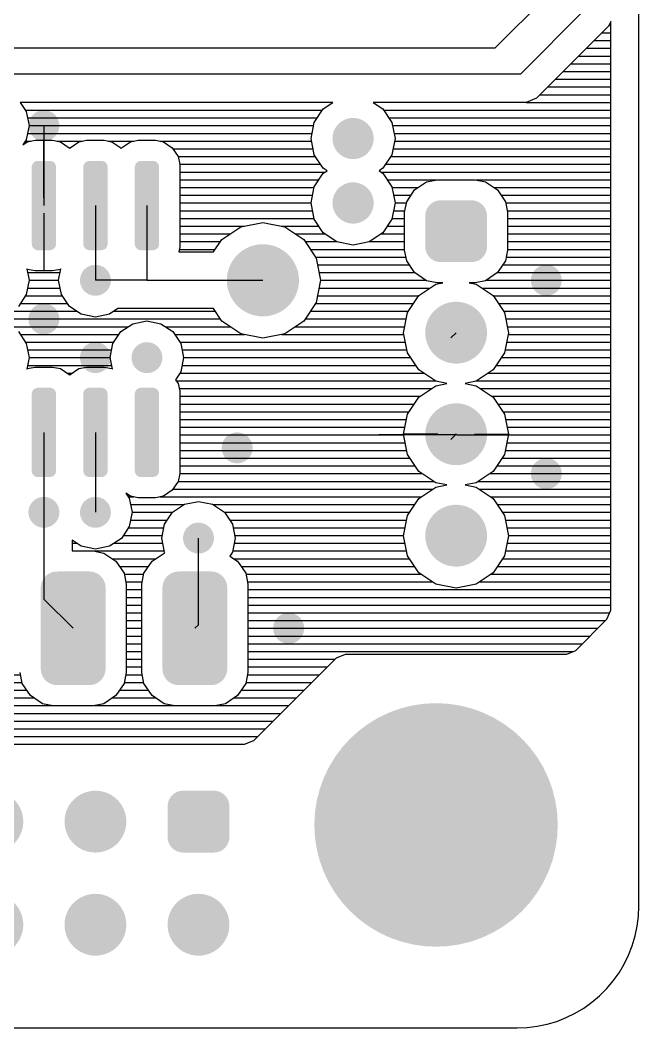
# Model space of a CAD drawing. Extents: x 295 to 953, y 10 to 290.
# Drawn here: x 829.9 to 865, y 78 to 135.1 of the extents above; entities that cross this region are included whole.
import ezdxf

# ---------------------------------------------------------------- set-up
doc = ezdxf.new("R2010")
doc.units = 0
doc.header["$LTSCALE"] = 5
doc.header["$MEASUREMENT"] = 0
doc.layers.get('0').update_dxf_attribs({"linetype": 'CONTINUOUS', "lineweight": 25})
doc.layers.add('DV-PEI-A6_TOP', color=5, linetype='CONTINUOUS')

msp = doc.modelspace()

# ---------------------------------------------------------------- linework, layer by layer
for points, const_width in [([(830.81, 129.117, 1), (831.686, 129.117, 1)], 0.876), ([(848.19, 128.387, 1), (849.358, 128.387, 1)], 1.168), ([(848.19, 124.736, 1), (849.358, 124.736, 1)], 1.168), ([(842.64, 120.354, 1), (844.685, 120.354, 1)], 2.045), ([(833.731, 120.354, 1), (834.607, 120.354, 1)], 0.876), ([(859.29, 120.354, 1), (860.166, 120.354, 1)], 0.876), ([(830.81, 118.164, 1), (831.686, 118.164, 1)], 0.876), ([(853.74, 117.387, 1), (855.492, 117.387, 1)], 1.753), ([(854.324, 117.387, 1), (854.908, 117.387, 1)], 0.584), ([(833.731, 115.973, 1), (834.607, 115.973, 1)], 0.876), ([(836.652, 115.973, 1), (837.528, 115.973, 1)], 0.876), ([(853.74, 111.632, 1), (855.492, 111.632, 1)], 1.753), ([(841.764, 110.861, 1), (842.64, 110.861, 1)], 0.876), ([(859.29, 109.401, 1), (860.166, 109.401, 1)], 0.876), ([(830.81, 107.21, 1), (831.686, 107.21, 1)], 0.876), ([(833.731, 107.21, 1), (834.607, 107.21, 1)], 0.876), ([(853.74, 105.884, 1), (855.492, 105.884, 1)], 1.753), ([(839.573, 105.749, 1), (840.449, 105.749, 1)], 0.876), ([(844.685, 100.638, 1), (845.561, 100.638, 1)], 0.876), ([(850.027, 89.497, 1), (856.927, 89.497, 1)], 6.899), ([(827.451, 89.684, 1), (829.203, 89.684, 1)], 1.753), ([(833.293, 89.684, 1), (835.045, 89.684, 1)], 1.753), ([(827.451, 83.842, 1), (829.203, 83.842, 1)], 1.753), ([(833.293, 83.842, 1), (835.045, 83.842, 1)], 1.753), ([(839.135, 83.842, 1), (840.887, 83.842, 1)], 1.753)]:
    msp.add_lwpolyline(points, format="xyb", close=True, dxfattribs=dict(const_width=const_width))
for points in [[(830.559, 126.775), (830.56, 126.808), (831.937, 126.775), (831.931, 126.808)], [(830.559, 122.405), (830.559, 126.775), (831.937, 122.405), (831.937, 126.775)], [(830.56, 126.808), (830.587, 126.899), (831.931, 126.808), (831.914, 126.899)], [(830.587, 126.899), (830.595, 126.929), (831.914, 126.899), (831.896, 126.929)], [(830.595, 126.929), (830.654, 127.007), (831.896, 126.929), (831.848, 127.007)], [(830.654, 127.007), (830.672, 127.03), (831.848, 127.007), (831.817, 127.03)], [(830.672, 127.03), (830.758, 127.083), (831.817, 127.03), (831.747, 127.083)], [(830.758, 127.083), (830.779, 127.096), (831.747, 127.083), (831.701, 127.096)], [(830.779, 127.096), (830.895, 127.118), (831.701, 127.096), (831.626, 127.118)], [(830.895, 127.118), (830.903, 127.12), (831.626, 127.118), (831.593, 127.12)], [(833.48, 126.775), (833.481, 126.808), (834.858, 126.775), (834.852, 126.808)], [(833.48, 122.405), (833.48, 126.775), (834.858, 122.405), (834.858, 126.775)], [(833.481, 126.808), (833.508, 126.899), (834.852, 126.808), (834.835, 126.899)], [(833.508, 126.899), (833.516, 126.929), (834.835, 126.899), (834.817, 126.929)], [(833.516, 126.929), (833.575, 127.007), (834.817, 126.929), (834.769, 127.007)], [(833.575, 127.007), (833.593, 127.03), (834.769, 127.007), (834.738, 127.03)], [(833.593, 127.03), (833.679, 127.083), (834.738, 127.03), (834.668, 127.083)], [(833.679, 127.083), (833.7, 127.096), (834.668, 127.083), (834.622, 127.096)], [(833.7, 127.096), (833.816, 127.118), (834.622, 127.096), (834.547, 127.118)], [(833.816, 127.118), (833.824, 127.12), (834.547, 127.118), (834.514, 127.12)], [(836.401, 126.775), (836.402, 126.808), (837.779, 126.775), (837.773, 126.808)], [(836.401, 122.405), (836.401, 126.775), (837.779, 122.405), (837.779, 126.775)], [(836.402, 126.808), (836.429, 126.899), (837.773, 126.808), (837.756, 126.899)], [(836.429, 126.899), (836.437, 126.929), (837.756, 126.899), (837.738, 126.929)], [(836.437, 126.929), (836.496, 127.007), (837.738, 126.929), (837.69, 127.007)], [(836.496, 127.007), (836.514, 127.03), (837.69, 127.007), (837.659, 127.03)], [(836.514, 127.03), (836.6, 127.083), (837.659, 127.03), (837.589, 127.083)], [(836.6, 127.083), (836.621, 127.096), (837.589, 127.083), (837.543, 127.096)], [(836.621, 127.096), (836.737, 127.118), (837.543, 127.096), (837.468, 127.118)], [(836.737, 127.118), (836.745, 127.12), (837.468, 127.118), (837.435, 127.12)], [(852.96, 124.402), (853.04, 124.539), (856.277, 124.402), (856.187, 124.539)], [(853.04, 124.539), (853.071, 124.572), (856.187, 124.539), (856.166, 124.572)], [(853.071, 124.572), (853.18, 124.686), (856.166, 124.572), (856.047, 124.686)], [(853.18, 124.686), (853.219, 124.711), (856.047, 124.686), (856.02, 124.711)], [(853.219, 124.711), (853.349, 124.796), (856.02, 124.711), (855.876, 124.796)], [(853.349, 124.796), (853.397, 124.813), (855.876, 124.796), (855.846, 124.813)], [(853.397, 124.813), (853.539, 124.865), (855.846, 124.813), (855.68, 124.865)], [(853.539, 124.865), (853.612, 124.873), (855.68, 124.865), (855.653, 124.873)], [(853.612, 124.873), (853.74, 124.888), (855.653, 124.873), (855.492, 124.888)], [(852.863, 124.012), (852.878, 124.172), (856.369, 124.012), (856.35, 124.172)], [(852.863, 122.259), (852.863, 124.012), (856.369, 122.259), (856.369, 124.012)], [(852.878, 124.172), (852.891, 124.212), (856.35, 124.172), (856.345, 124.212)], [(852.891, 124.212), (852.938, 124.365), (856.345, 124.212), (856.29, 124.365)], [(852.938, 124.365), (852.96, 124.402), (856.29, 124.365), (856.277, 124.402)], [(830.565, 122.372), (830.559, 122.405), (831.936, 122.372), (831.937, 122.405)], [(830.582, 122.281), (830.565, 122.372), (831.91, 122.281), (831.936, 122.372)], [(830.601, 122.251), (830.582, 122.281), (831.901, 122.251), (831.91, 122.281)], [(830.648, 122.173), (830.601, 122.251), (831.842, 122.173), (831.901, 122.251)], [(833.486, 122.372), (833.48, 122.405), (834.857, 122.372), (834.858, 122.405)], [(833.503, 122.281), (833.486, 122.372), (834.831, 122.281), (834.857, 122.372)], [(833.522, 122.251), (833.503, 122.281), (834.822, 122.251), (834.831, 122.281)], [(833.569, 122.173), (833.522, 122.251), (834.763, 122.173), (834.822, 122.251)], [(836.407, 122.372), (836.401, 122.405), (837.778, 122.372), (837.779, 122.405)], [(836.424, 122.281), (836.407, 122.372), (837.752, 122.281), (837.778, 122.372)], [(836.443, 122.251), (836.424, 122.281), (837.743, 122.251), (837.752, 122.281)], [(836.49, 122.173), (836.443, 122.251), (837.684, 122.173), (837.743, 122.251)], [(852.882, 122.098), (852.863, 122.259), (856.354, 122.098), (856.369, 122.259)], [(830.679, 122.15), (830.648, 122.173), (831.825, 122.15), (831.842, 122.173)], [(830.749, 122.097), (830.679, 122.15), (831.739, 122.097), (831.825, 122.15)], [(830.795, 122.084), (830.749, 122.097), (831.717, 122.084), (831.739, 122.097)], [(830.87, 122.062), (830.795, 122.084), (831.601, 122.062), (831.717, 122.084)], [(830.903, 122.06), (830.87, 122.062), (831.593, 122.06), (831.601, 122.062)], [(833.6, 122.15), (833.569, 122.173), (834.746, 122.15), (834.763, 122.173)], [(833.67, 122.097), (833.6, 122.15), (834.66, 122.097), (834.746, 122.15)], [(833.716, 122.084), (833.67, 122.097), (834.638, 122.084), (834.66, 122.097)], [(833.791, 122.062), (833.716, 122.084), (834.522, 122.062), (834.638, 122.084)], [(833.824, 122.06), (833.791, 122.062), (834.514, 122.06), (834.522, 122.062)], [(836.521, 122.15), (836.49, 122.173), (837.667, 122.15), (837.684, 122.173)], [(836.591, 122.097), (836.521, 122.15), (837.581, 122.097), (837.667, 122.15)], [(836.637, 122.084), (836.591, 122.097), (837.559, 122.084), (837.581, 122.097)], [(836.712, 122.062), (836.637, 122.084), (837.443, 122.062), (837.559, 122.084)], [(836.745, 122.06), (836.712, 122.062), (837.435, 122.06), (837.443, 122.062)], [(852.887, 122.058), (852.882, 122.098), (856.341, 122.058), (856.354, 122.098)], [(852.942, 121.905), (852.887, 122.058), (856.294, 121.905), (856.341, 122.058)], [(852.955, 121.868), (852.942, 121.905), (856.272, 121.868), (856.294, 121.905)], [(853.045, 121.731), (852.955, 121.868), (856.192, 121.731), (856.272, 121.868)], [(853.066, 121.699), (853.045, 121.731), (856.161, 121.699), (856.192, 121.731)], [(853.185, 121.585), (853.066, 121.699), (856.052, 121.585), (856.161, 121.699)], [(853.212, 121.56), (853.185, 121.585), (856.013, 121.56), (856.052, 121.585)], [(853.356, 121.475), (853.212, 121.56), (855.883, 121.475), (856.013, 121.56)], [(853.386, 121.457), (853.356, 121.475), (855.835, 121.457), (855.883, 121.475)], [(853.552, 121.406), (853.386, 121.457), (855.693, 121.406), (855.835, 121.457)], [(853.579, 121.398), (853.552, 121.406), (855.62, 121.398), (855.693, 121.406)], [(853.74, 121.383), (853.579, 121.398), (855.492, 121.383), (855.62, 121.398)], [(830.672, 114.178), (830.758, 114.231), (831.817, 114.178), (831.747, 114.231)], [(830.758, 114.231), (830.779, 114.244), (831.747, 114.231), (831.701, 114.244)], [(830.779, 114.244), (830.895, 114.266), (831.701, 114.244), (831.626, 114.266)], [(830.895, 114.266), (830.903, 114.267), (831.626, 114.266), (831.593, 114.267)], [(833.593, 114.178), (833.679, 114.231), (834.738, 114.178), (834.668, 114.231)], [(833.679, 114.231), (833.7, 114.244), (834.668, 114.231), (834.622, 114.244)], [(833.7, 114.244), (833.816, 114.266), (834.622, 114.244), (834.547, 114.266)], [(833.816, 114.266), (833.824, 114.267), (834.547, 114.266), (834.514, 114.267)], [(836.514, 114.178), (836.6, 114.231), (837.659, 114.178), (837.589, 114.231)], [(836.6, 114.231), (836.621, 114.244), (837.589, 114.231), (837.543, 114.244)], [(836.621, 114.244), (836.737, 114.266), (837.543, 114.244), (837.468, 114.266)], [(836.737, 114.266), (836.745, 114.267), (837.468, 114.266), (837.435, 114.267)], [(830.559, 113.922), (830.56, 113.955), (831.937, 113.922), (831.931, 113.955)], [(830.559, 109.553), (830.559, 113.922), (831.937, 109.553), (831.937, 113.922)], [(830.56, 113.955), (830.587, 114.047), (831.931, 113.955), (831.914, 114.047)], [(830.587, 114.047), (830.595, 114.077), (831.914, 114.047), (831.896, 114.077)], [(830.595, 114.077), (830.654, 114.154), (831.896, 114.077), (831.848, 114.154)], [(830.654, 114.154), (830.672, 114.178), (831.848, 114.154), (831.817, 114.178)], [(833.48, 113.922), (833.481, 113.955), (834.858, 113.922), (834.852, 113.955)], [(833.48, 109.553), (833.48, 113.922), (834.858, 109.553), (834.858, 113.922)], [(833.481, 113.955), (833.508, 114.047), (834.852, 113.955), (834.835, 114.047)], [(833.508, 114.047), (833.516, 114.077), (834.835, 114.047), (834.817, 114.077)], [(833.516, 114.077), (833.575, 114.154), (834.817, 114.077), (834.769, 114.154)], [(833.575, 114.154), (833.593, 114.178), (834.769, 114.154), (834.738, 114.178)], [(836.401, 113.922), (836.402, 113.955), (837.779, 113.922), (837.773, 113.955)], [(836.401, 109.553), (836.401, 113.922), (837.779, 109.553), (837.779, 113.922)], [(836.402, 113.955), (836.429, 114.047), (837.773, 113.955), (837.756, 114.047)], [(836.429, 114.047), (836.437, 114.077), (837.756, 114.047), (837.738, 114.077)], [(836.437, 114.077), (836.496, 114.154), (837.738, 114.077), (837.69, 114.154)], [(836.496, 114.154), (836.514, 114.178), (837.69, 114.154), (837.659, 114.178)], [(830.565, 109.52), (830.559, 109.553), (831.936, 109.52), (831.937, 109.553)], [(830.582, 109.428), (830.565, 109.52), (831.91, 109.428), (831.936, 109.52)], [(830.601, 109.398), (830.582, 109.428), (831.901, 109.398), (831.91, 109.428)], [(830.648, 109.321), (830.601, 109.398), (831.842, 109.321), (831.901, 109.398)], [(830.679, 109.298), (830.648, 109.321), (831.825, 109.298), (831.842, 109.321)], [(830.749, 109.244), (830.679, 109.298), (831.739, 109.244), (831.825, 109.298)], [(830.795, 109.231), (830.749, 109.244), (831.717, 109.231), (831.739, 109.244)], [(830.87, 109.21), (830.795, 109.231), (831.601, 109.21), (831.717, 109.231)], [(830.903, 109.208), (830.87, 109.21), (831.593, 109.208), (831.601, 109.21)], [(833.486, 109.52), (833.48, 109.553), (834.857, 109.52), (834.858, 109.553)], [(833.503, 109.428), (833.486, 109.52), (834.831, 109.428), (834.857, 109.52)], [(833.522, 109.398), (833.503, 109.428), (834.822, 109.398), (834.831, 109.428)], [(833.569, 109.321), (833.522, 109.398), (834.763, 109.321), (834.822, 109.398)], [(833.6, 109.298), (833.569, 109.321), (834.746, 109.298), (834.763, 109.321)], [(833.67, 109.244), (833.6, 109.298), (834.66, 109.244), (834.746, 109.298)], [(833.716, 109.231), (833.67, 109.244), (834.638, 109.231), (834.66, 109.244)], [(833.791, 109.21), (833.716, 109.231), (834.522, 109.21), (834.638, 109.231)], [(833.824, 109.208), (833.791, 109.21), (834.514, 109.208), (834.522, 109.21)], [(836.407, 109.52), (836.401, 109.553), (837.778, 109.52), (837.779, 109.553)], [(836.424, 109.428), (836.407, 109.52), (837.752, 109.428), (837.778, 109.52)], [(836.443, 109.398), (836.424, 109.428), (837.743, 109.398), (837.752, 109.428)], [(836.49, 109.321), (836.443, 109.398), (837.684, 109.321), (837.743, 109.398)], [(836.521, 109.298), (836.49, 109.321), (837.667, 109.298), (837.684, 109.321)], [(836.591, 109.244), (836.521, 109.298), (837.581, 109.244), (837.667, 109.298)], [(836.637, 109.231), (836.591, 109.244), (837.559, 109.231), (837.581, 109.244)], [(836.712, 109.21), (836.637, 109.231), (837.443, 109.21), (837.559, 109.231)], [(836.745, 109.208), (836.712, 109.21), (837.435, 109.208), (837.443, 109.21)], [(831.11, 103.209), (831.167, 103.341), (834.699, 103.209), (834.652, 103.341)], [(831.167, 103.341), (831.193, 103.399), (834.652, 103.341), (834.615, 103.399)], [(831.193, 103.399), (831.279, 103.516), (834.615, 103.399), (834.542, 103.516)], [(831.279, 103.516), (831.316, 103.566), (834.542, 103.516), (834.491, 103.566)], [(831.316, 103.566), (831.427, 103.661), (834.491, 103.566), (834.395, 103.661)], [(831.427, 103.661), (831.473, 103.701), (834.395, 103.661), (834.332, 103.701)], [(831.473, 103.701), (831.606, 103.771), (834.332, 103.701), (834.219, 103.771)], [(831.606, 103.771), (831.656, 103.797), (834.219, 103.771), (834.142, 103.797)], [(831.656, 103.797), (831.811, 103.838), (834.142, 103.797), (834.023, 103.838)], [(831.811, 103.838), (831.856, 103.85), (834.023, 103.838), (833.908, 103.85)], [(831.856, 103.85), (832.063, 103.857), (833.908, 103.85), (833.844, 103.857)], [(833.753, 103.857), (833.817, 103.859), (833.844, 103.857), (833.817, 103.859)], [(838.01, 103.209), (838.067, 103.341), (841.598, 103.209), (841.552, 103.341)], [(838.067, 103.341), (838.092, 103.399), (841.552, 103.341), (841.515, 103.399)], [(838.092, 103.399), (838.178, 103.516), (841.515, 103.399), (841.441, 103.516)], [(838.178, 103.516), (838.215, 103.566), (841.441, 103.516), (841.391, 103.566)], [(838.215, 103.566), (838.327, 103.661), (841.391, 103.566), (841.294, 103.661)], [(838.327, 103.661), (838.372, 103.701), (841.294, 103.661), (841.231, 103.701)], [(838.372, 103.701), (838.506, 103.771), (841.231, 103.701), (841.118, 103.771)], [(838.506, 103.771), (838.556, 103.797), (841.118, 103.771), (841.042, 103.797)], [(838.556, 103.797), (838.71, 103.838), (841.042, 103.797), (840.923, 103.838)], [(838.71, 103.838), (838.756, 103.85), (840.923, 103.838), (840.808, 103.85)], [(838.756, 103.85), (838.963, 103.857), (840.808, 103.85), (840.743, 103.857)], [(840.652, 103.857), (840.717, 103.859), (840.743, 103.857), (840.717, 103.859)], [(831.067, 98.339), (831.067, 102.937), (834.747, 98.339), (834.747, 102.937)], [(831.07, 102.939), (831.072, 103.006), (834.744, 102.939), (834.737, 103.006)], [(831.07, 102.937), (831.07, 102.939), (834.744, 102.937), (834.744, 102.939)], [(831.072, 103.006), (831.098, 103.145), (834.737, 103.006), (834.721, 103.145)], [(831.098, 103.145), (831.11, 103.209), (834.721, 103.145), (834.699, 103.209)], [(837.966, 98.339), (837.966, 102.937), (841.647, 98.339), (841.647, 102.937)], [(837.969, 102.939), (837.972, 103.006), (841.644, 102.939), (841.636, 103.006)], [(837.969, 102.937), (837.969, 102.939), (841.644, 102.937), (841.644, 102.939)], [(837.972, 103.006), (837.998, 103.145), (841.636, 103.006), (841.621, 103.145)], [(837.998, 103.145), (838.01, 103.209), (841.621, 103.145), (841.598, 103.209)], [(831.07, 98.336), (831.07, 98.339), (834.744, 98.336), (834.744, 98.339)], [(831.077, 98.27), (831.07, 98.336), (834.742, 98.27), (834.744, 98.336)], [(831.093, 98.13), (831.077, 98.27), (834.716, 98.13), (834.742, 98.27)], [(837.969, 98.336), (837.969, 98.339), (841.644, 98.336), (841.644, 98.339)], [(837.977, 98.27), (837.969, 98.336), (841.642, 98.27), (841.644, 98.336)], [(837.993, 98.13), (837.977, 98.27), (841.615, 98.13), (841.642, 98.27)], [(831.116, 98.066), (831.093, 98.13), (834.704, 98.066), (834.716, 98.13)], [(831.162, 97.935), (831.116, 98.066), (834.647, 97.935), (834.704, 98.066)], [(831.199, 97.876), (831.162, 97.935), (834.622, 97.876), (834.647, 97.935)], [(831.273, 97.76), (831.199, 97.876), (834.536, 97.76), (834.622, 97.876)], [(831.323, 97.71), (831.273, 97.76), (834.499, 97.71), (834.536, 97.76)], [(831.419, 97.614), (831.323, 97.71), (834.387, 97.614), (834.499, 97.71)], [(838.015, 98.066), (837.993, 98.13), (841.603, 98.066), (841.615, 98.13)], [(838.061, 97.935), (838.015, 98.066), (841.546, 97.935), (841.603, 98.066)], [(838.098, 97.876), (838.061, 97.935), (841.521, 97.876), (841.546, 97.935)], [(838.172, 97.76), (838.098, 97.876), (841.435, 97.76), (841.521, 97.876)], [(838.222, 97.71), (838.172, 97.76), (841.398, 97.71), (841.435, 97.76)], [(838.319, 97.614), (838.222, 97.71), (841.287, 97.614), (841.398, 97.71)], [(831.482, 97.575), (831.419, 97.614), (834.341, 97.575), (834.387, 97.614)], [(831.595, 97.505), (831.482, 97.575), (834.208, 97.505), (834.341, 97.575)], [(831.672, 97.479), (831.595, 97.505), (834.158, 97.479), (834.208, 97.505)], [(831.791, 97.438), (831.672, 97.479), (834.003, 97.438), (834.158, 97.479)], [(831.905, 97.426), (831.791, 97.438), (833.958, 97.426), (834.003, 97.438)], [(831.97, 97.419), (831.905, 97.426), (833.751, 97.419), (833.958, 97.426)], [(831.997, 97.416), (831.97, 97.419), (831.997, 97.416), (832.063, 97.419)], [(838.382, 97.575), (838.319, 97.614), (841.241, 97.575), (841.287, 97.614)], [(838.495, 97.505), (838.382, 97.575), (841.108, 97.505), (841.241, 97.575)], [(838.571, 97.479), (838.495, 97.505), (841.058, 97.479), (841.108, 97.505)], [(838.691, 97.438), (838.571, 97.479), (840.903, 97.438), (841.058, 97.479)], [(838.804, 97.426), (838.691, 97.438), (840.857, 97.426), (840.903, 97.438)], [(838.869, 97.419), (838.804, 97.426), (840.651, 97.419), (840.857, 97.426)], [(838.896, 97.416), (838.869, 97.419), (838.896, 97.416), (838.963, 97.419)], [(838.744, 91.345), (838.792, 91.362), (841.271, 91.345), (841.241, 91.362)], [(838.792, 91.362), (838.934, 91.413), (841.241, 91.362), (841.075, 91.413)], [(838.934, 91.413), (839.007, 91.422), (841.075, 91.413), (841.048, 91.422)], [(839.007, 91.422), (839.135, 91.437), (841.048, 91.422), (840.887, 91.437)], [(838.286, 90.761), (838.333, 90.914), (841.74, 90.761), (841.685, 90.914)], [(838.333, 90.914), (838.355, 90.951), (841.685, 90.914), (841.672, 90.951)], [(838.355, 90.951), (838.435, 91.088), (841.672, 90.951), (841.582, 91.088)], [(838.435, 91.088), (838.466, 91.12), (841.582, 91.088), (841.561, 91.12)], [(838.466, 91.12), (838.575, 91.234), (841.561, 91.12), (841.442, 91.234)], [(838.575, 91.234), (838.614, 91.26), (841.442, 91.234), (841.415, 91.26)], [(838.614, 91.26), (838.744, 91.345), (841.415, 91.26), (841.271, 91.345)], [(838.258, 90.56), (838.273, 90.721), (841.764, 90.56), (841.745, 90.721)], [(838.258, 88.808), (838.258, 90.56), (841.764, 88.808), (841.764, 90.56)], [(838.273, 90.721), (838.286, 90.761), (841.745, 90.721), (841.74, 90.761)], [(838.277, 88.647), (838.258, 88.808), (841.749, 88.647), (841.764, 88.808)], [(838.282, 88.607), (838.277, 88.647), (841.736, 88.607), (841.749, 88.647)], [(838.337, 88.454), (838.282, 88.607), (841.689, 88.454), (841.736, 88.607)], [(838.35, 88.417), (838.337, 88.454), (841.667, 88.417), (841.689, 88.454)], [(838.44, 88.28), (838.35, 88.417), (841.587, 88.28), (841.667, 88.417)], [(838.461, 88.248), (838.44, 88.28), (841.556, 88.248), (841.587, 88.28)], [(838.58, 88.134), (838.461, 88.248), (841.447, 88.134), (841.556, 88.248)], [(838.607, 88.108), (838.58, 88.134), (841.408, 88.108), (841.447, 88.134)], [(838.751, 88.023), (838.607, 88.108), (841.278, 88.023), (841.408, 88.108)], [(838.781, 88.006), (838.751, 88.023), (841.23, 88.006), (841.278, 88.023)], [(838.947, 87.955), (838.781, 88.006), (841.088, 87.955), (841.23, 88.006)], [(838.974, 87.946), (838.947, 87.955), (841.015, 87.946), (841.088, 87.955)], [(839.135, 87.931), (838.974, 87.946), (840.887, 87.931), (841.015, 87.946)]]:
    msp.add_solid(points)
at = {"layer": 'DV-PEI-A6_TOP', "color": 7}
for p, q in [((864.974, 84.899), (864.974, 255.094)), ((860.458, 137.15), (856.807, 133.499)), ((861.919, 135.69), (858.267, 132.038)), ((863.28, 134.778), (859.628, 131.127)), ((863.379, 135.012), (863.28, 134.778)), ((863.291, 134.813), (863.379, 134.813)), ((863.379, 101.666), (863.379, 135.012)), ((862.871, 134.375), (863.379, 134.375)), ((862.433, 133.937), (863.379, 133.937)), ((856.807, 133.499), (710.757, 133.499)), ((861.556, 133.061), (863.379, 133.061)), ((861.995, 133.499), (863.379, 133.499)), ((861.118, 132.623), (863.379, 132.623)), ((858.267, 132.038), (711.487, 132.038)), ((860.68, 132.185), (863.379, 132.185)), ((860.242, 131.746), (863.379, 131.746)), ((859.628, 131.127), (859.173, 130.671)), ((859.366, 130.87), (863.379, 130.87)), ((859.804, 131.308), (863.379, 131.308)), ((847.623, 130.432), (829.904, 130.432)), ((829.904, 130.432), (830.249, 129.912)), ((847.086, 130.07), (847.623, 130.432)), ((858.583, 130.432), (849.919, 130.432)), ((849.919, 130.432), (850.457, 130.07)), ((859.173, 130.671), (858.583, 130.432)), ((858.583, 130.432), (863.379, 130.432)), ((830.196, 129.994), (847.033, 129.994)), ((830.249, 129.912), (830.407, 129.117)), ((846.572, 129.299), (847.086, 130.07)), ((850.457, 130.07), (850.971, 129.299)), ((850.509, 129.994), (863.379, 129.994)), ((830.407, 129.117), (830.249, 128.317)), ((830.319, 129.556), (846.741, 129.556)), ((830.407, 129.117), (846.537, 129.117)), ((831.248, 129.117), (831.248, 124.59)), ((846.391, 128.387), (846.572, 129.299)), ((850.801, 129.556), (863.379, 129.556)), ((850.971, 129.299), (851.152, 128.387)), ((851.006, 129.117), (863.379, 129.117)), ((830.319, 128.679), (846.449, 128.679)), ((851.093, 128.679), (863.379, 128.679)), ((830.249, 128.317), (830.056, 128.031)), ((830.056, 128.031), (830.307, 128.2)), ((830.196, 128.241), (830.512, 128.241)), ((830.307, 128.2), (830.751, 128.288)), ((830.751, 128.288), (831.739, 128.288)), ((831.248, 125.028), (831.248, 128.288)), ((831.739, 128.288), (832.183, 128.2)), ((831.978, 128.241), (833.433, 128.241)), ((832.183, 128.2), (832.679, 127.861)), ((832.732, 127.861), (833.228, 128.2)), ((833.228, 128.2), (833.672, 128.288)), ((833.672, 128.288), (834.66, 128.288)), ((834.66, 128.288), (835.104, 128.2)), ((834.899, 128.241), (836.354, 128.241)), ((835.104, 128.2), (835.6, 127.861)), ((835.653, 127.861), (836.149, 128.2)), ((836.149, 128.2), (836.593, 128.288)), ((836.593, 128.288), (837.581, 128.288)), ((837.581, 128.288), (838.025, 128.2)), ((837.82, 128.241), (846.42, 128.241)), ((838.025, 128.2), (838.521, 127.861)), ((846.572, 127.47), (846.391, 128.387)), ((851.152, 128.387), (850.971, 127.47)), ((851.123, 128.241), (863.379, 128.241)), ((832.679, 127.861), (832.709, 127.826)), ((832.709, 127.826), (832.732, 127.861)), ((835.6, 127.861), (835.63, 127.826)), ((835.63, 127.826), (835.653, 127.861)), ((838.521, 127.861), (838.86, 127.365)), ((838.568, 127.803), (846.507, 127.803)), ((838.86, 127.365), (846.642, 127.365)), ((838.86, 127.365), (838.948, 126.921)), ((847.086, 126.699), (846.572, 127.47)), ((850.971, 127.47), (850.457, 126.699)), ((850.901, 127.365), (863.379, 127.365)), ((851.035, 127.803), (863.379, 127.803)), ((838.948, 126.927), (846.934, 126.927)), ((838.948, 126.921), (838.948, 122.253)), ((850.608, 126.927), (863.379, 126.927)), ((838.948, 126.489), (847.191, 126.489)), ((846.572, 125.647), (847.086, 126.418)), ((847.296, 126.559), (847.086, 126.699)), ((847.086, 126.418), (847.296, 126.559)), ((850.457, 126.699), (850.246, 126.559)), ((850.246, 126.559), (850.457, 126.418)), ((850.351, 126.489), (863.379, 126.489)), ((850.457, 126.418), (850.971, 125.647)), ((838.948, 126.05), (846.84, 126.05)), ((838.948, 125.612), (846.566, 125.612)), ((846.391, 124.736), (846.572, 125.647)), ((850.702, 126.05), (853.494, 126.05)), ((850.971, 125.647), (851.152, 124.736)), ((850.976, 125.612), (852.449, 125.612)), ((852.262, 125.484), (852.939, 125.939)), ((852.939, 125.939), (853.535, 126.056)), ((853.535, 126.056), (855.691, 126.056)), ((855.691, 126.056), (856.287, 125.939)), ((855.732, 126.05), (863.379, 126.05)), ((856.287, 125.939), (856.965, 125.484)), ((856.778, 125.612), (863.379, 125.612)), ((838.948, 125.174), (846.478, 125.174)), ((851.064, 125.174), (852.051, 125.174)), ((851.812, 124.806), (852.262, 125.484)), ((856.965, 125.484), (857.414, 124.806)), ((857.175, 125.174), (863.379, 125.174)), ((834.169, 124.59), (834.169, 120.354)), ((837.09, 124.59), (837.09, 120.354)), ((838.948, 124.736), (846.391, 124.736)), ((846.572, 123.819), (846.391, 124.736)), ((851.152, 124.736), (850.971, 123.819)), ((851.152, 124.736), (851.794, 124.736)), ((851.695, 124.21), (851.812, 124.806)), ((857.414, 124.806), (857.537, 124.21)), ((857.432, 124.736), (863.379, 124.736)), ((831.248, 124.152), (831.248, 120.886)), ((838.948, 124.298), (846.478, 124.298)), ((851.064, 124.298), (851.707, 124.298)), ((851.695, 122.055), (851.695, 124.21)), ((857.52, 124.298), (863.379, 124.298)), ((857.537, 124.21), (857.537, 122.055)), ((838.948, 123.86), (846.566, 123.86)), ((838.948, 123.422), (842.611, 123.422)), ((841.343, 122.668), (842.406, 123.381)), ((842.406, 123.381), (843.662, 123.626)), ((843.662, 123.626), (844.912, 123.381)), ((844.708, 123.422), (846.84, 123.422)), ((844.912, 123.381), (845.976, 122.668)), ((847.086, 123.048), (846.572, 123.819)), ((850.971, 123.819), (850.457, 123.048)), ((850.702, 123.422), (851.695, 123.422)), ((850.976, 123.86), (851.695, 123.86)), ((857.537, 123.86), (863.379, 123.86)), ((857.537, 123.422), (863.379, 123.422)), ((838.948, 122.983), (841.81, 122.983)), ((845.508, 122.983), (847.191, 122.983)), ((847.857, 122.534), (847.086, 123.048)), ((850.457, 123.048), (849.685, 122.534)), ((850.351, 122.983), (851.695, 122.983)), ((857.537, 122.983), (863.379, 122.983)), ((838.948, 122.253), (838.889, 121.961)), ((838.948, 122.545), (841.261, 122.545)), ((840.87, 121.961), (841.343, 122.668)), ((845.976, 122.668), (846.688, 121.605)), ((846.058, 122.545), (847.845, 122.545)), ((848.774, 122.352), (847.857, 122.534)), ((849.685, 122.534), (848.774, 122.352)), ((849.697, 122.545), (851.695, 122.545)), ((857.537, 122.545), (863.379, 122.545)), ((838.889, 121.961), (840.87, 121.961)), ((838.919, 122.107), (840.963, 122.107)), ((846.355, 122.107), (851.695, 122.107)), ((846.648, 121.669), (851.771, 121.669)), ((851.812, 121.459), (851.695, 122.055)), ((857.537, 122.055), (857.414, 121.459)), ((857.455, 121.669), (863.379, 121.669)), ((857.537, 122.107), (863.379, 122.107)), ((846.688, 121.605), (846.934, 120.354)), ((846.759, 121.231), (851.964, 121.231)), ((852.262, 120.787), (851.812, 121.459)), ((857.414, 121.459), (856.965, 120.787)), ((857.262, 121.231), (863.379, 121.231)), ((830.307, 120.974), (830.278, 120.997)), ((830.278, 120.997), (830.407, 120.354)), ((830.751, 120.886), (830.307, 120.974)), ((830.319, 120.793), (832.171, 120.793)), ((831.739, 120.886), (830.751, 120.886)), ((832.183, 120.974), (831.739, 120.886)), ((832.083, 120.354), (832.212, 120.997)), ((832.212, 120.997), (832.183, 120.974)), ((846.846, 120.793), (852.262, 120.793)), ((852.939, 120.331), (852.262, 120.787)), ((856.965, 120.787), (856.287, 120.331)), ((856.965, 120.793), (863.379, 120.793)), ((830.407, 120.354), (830.249, 119.554)), ((830.319, 119.916), (832.171, 119.916)), ((830.407, 120.354), (832.083, 120.354)), ((832.241, 119.554), (832.083, 120.354)), ((837.09, 120.354), (834.169, 120.354)), ((837.09, 120.354), (843.662, 120.354)), ((846.934, 120.354), (846.688, 119.098)), ((846.846, 119.916), (853.138, 119.916)), ((846.934, 120.354), (852.91, 120.354)), ((852.507, 119.49), (853.471, 120.138)), ((853.535, 120.214), (852.939, 120.331)), ((853.471, 120.138), (853.862, 120.214)), ((853.862, 120.214), (853.535, 120.214)), ((855.691, 120.214), (855.364, 120.214)), ((855.364, 120.214), (855.755, 120.138)), ((856.287, 120.331), (855.691, 120.214)), ((855.755, 120.138), (856.719, 119.49)), ((856.088, 119.916), (863.379, 119.916)), ((856.316, 120.354), (863.379, 120.354)), ((830.249, 119.554), (829.799, 118.876)), ((830.196, 119.478), (832.294, 119.478)), ((832.691, 118.876), (832.241, 119.554)), ((846.759, 119.478), (852.495, 119.478)), ((851.864, 118.526), (852.507, 119.49)), ((856.719, 119.49), (857.362, 118.526)), ((856.731, 119.478), (863.379, 119.478)), ((829.904, 119.04), (832.586, 119.04)), ((833.369, 118.427), (832.691, 118.876)), ((846.688, 119.098), (845.976, 118.035)), ((846.648, 119.04), (852.203, 119.04)), ((857.023, 119.04), (863.379, 119.04)), ((829.379, 118.602), (833.112, 118.602)), ((834.169, 118.269), (833.369, 118.427)), ((834.964, 118.427), (834.169, 118.269)), ((835.443, 118.748), (834.964, 118.427)), ((835.221, 118.602), (840.963, 118.602)), ((840.87, 118.748), (835.443, 118.748)), ((841.343, 118.035), (840.87, 118.748)), ((846.355, 118.602), (851.911, 118.602)), ((851.637, 117.387), (851.864, 118.526)), ((857.315, 118.602), (863.379, 118.602)), ((857.362, 118.526), (857.59, 117.387)), ((825.482, 118.164), (841.261, 118.164)), ((829.379, 117.726), (836.033, 117.726)), ((835.612, 117.445), (836.29, 117.895)), ((836.29, 117.895), (837.09, 118.053)), ((837.09, 118.053), (837.885, 117.895)), ((837.885, 117.895), (838.562, 117.445)), ((838.142, 117.726), (841.81, 117.726)), ((842.406, 117.323), (841.343, 118.035)), ((845.976, 118.035), (844.912, 117.323)), ((845.508, 117.726), (851.701, 117.726)), ((846.058, 118.164), (851.789, 118.164)), ((857.438, 118.164), (863.379, 118.164)), ((857.525, 117.726), (863.379, 117.726)), ((829.799, 117.445), (830.249, 116.768)), ((829.904, 117.287), (835.507, 117.287)), ((835.162, 116.768), (835.612, 117.445)), ((838.562, 117.445), (839.012, 116.768)), ((838.667, 117.287), (842.611, 117.287)), ((843.662, 117.077), (842.406, 117.323)), ((844.912, 117.323), (843.662, 117.077)), ((844.708, 117.287), (851.654, 117.287)), ((851.864, 116.248), (851.637, 117.387)), ((854.616, 117.387), (854.324, 117.095)), ((857.59, 117.387), (857.362, 116.248)), ((857.572, 117.287), (863.379, 117.287)), ((830.196, 116.849), (835.215, 116.849)), ((830.249, 116.768), (830.407, 115.973)), ((835.004, 115.973), (835.162, 116.768)), ((838.959, 116.849), (851.742, 116.849)), ((839.012, 116.768), (839.17, 115.973)), ((857.484, 116.849), (863.379, 116.849)), ((830.407, 115.973), (830.278, 115.325)), ((830.319, 116.411), (835.092, 116.411)), ((830.407, 115.973), (835.004, 115.973)), ((835.133, 115.325), (835.004, 115.973)), ((839.17, 115.973), (839.012, 115.173)), ((839.082, 116.411), (851.829, 116.411)), ((839.17, 115.973), (852.046, 115.973)), ((852.507, 115.278), (851.864, 116.248)), ((857.362, 116.248), (856.719, 115.278)), ((857.181, 115.973), (863.379, 115.973)), ((857.397, 116.411), (863.379, 116.411)), ((830.278, 115.325), (830.307, 115.348)), ((830.307, 115.348), (830.751, 115.436)), ((830.319, 115.535), (835.092, 115.535)), ((830.751, 115.436), (831.739, 115.436)), ((831.739, 115.436), (832.183, 115.348)), ((832.183, 115.348), (832.679, 115.009)), ((832.732, 115.009), (833.228, 115.348)), ((833.228, 115.348), (833.672, 115.436)), ((833.672, 115.436), (834.66, 115.436)), ((834.66, 115.436), (835.104, 115.348)), ((835.104, 115.348), (835.133, 115.325)), ((839.082, 115.535), (852.338, 115.535)), ((856.889, 115.535), (863.379, 115.535)), ((832.557, 115.097), (832.855, 115.097)), ((832.679, 115.009), (832.709, 114.974)), ((832.709, 114.974), (832.732, 115.009)), ((839.012, 115.173), (838.714, 114.723)), ((838.959, 115.097), (852.782, 115.097)), ((853.471, 114.635), (852.507, 115.278)), ((856.719, 115.278), (855.755, 114.635)), ((856.445, 115.097), (863.379, 115.097)), ((838.714, 114.723), (838.86, 114.512)), ((838.761, 114.659), (853.442, 114.659)), ((838.86, 114.512), (838.948, 114.069)), ((838.919, 114.22), (853.22, 114.22)), ((852.507, 113.741), (853.471, 114.384)), ((854.096, 114.512), (853.471, 114.635)), ((853.471, 114.384), (854.096, 114.512)), ((855.755, 114.635), (855.13, 114.512)), ((855.13, 114.512), (855.755, 114.384)), ((855.755, 114.384), (856.719, 113.741)), ((855.784, 114.659), (863.379, 114.659)), ((856.006, 114.22), (863.379, 114.22)), ((838.948, 114.069), (838.948, 109.401)), ((838.948, 113.782), (852.566, 113.782)), ((851.864, 112.772), (852.507, 113.741)), ((856.661, 113.782), (863.379, 113.782)), ((856.719, 113.741), (857.362, 112.772)), ((838.948, 113.344), (852.238, 113.344)), ((856.988, 113.344), (863.379, 113.344)), ((838.948, 112.906), (851.946, 112.906)), ((851.637, 111.632), (851.864, 112.772)), ((857.28, 112.906), (863.379, 112.906)), ((857.362, 112.772), (857.59, 111.632)), ((838.948, 112.468), (851.8, 112.468)), ((838.948, 112.03), (851.713, 112.03)), ((857.426, 112.468), (863.379, 112.468)), ((857.514, 112.03), (863.379, 112.03)), ((831.248, 111.738), (831.248, 107.21)), ((834.169, 111.738), (834.169, 107.21)), ((838.948, 111.591), (851.642, 111.591)), ((854.569, 111.591), (850.235, 111.591)), ((853.576, 111.632), (851.637, 111.632)), ((851.864, 110.493), (851.637, 111.632)), ((854.616, 111.632), (854.324, 111.34)), ((854.616, 111.632), (854.569, 111.591)), ((854.616, 111.632), (854.657, 111.591)), ((854.657, 111.591), (858.267, 111.591)), ((855.65, 111.632), (857.59, 111.632)), ((857.59, 111.632), (857.362, 110.493)), ((857.584, 111.591), (863.379, 111.591)), ((838.948, 111.153), (851.73, 111.153)), ((857.496, 111.153), (863.379, 111.153)), ((838.948, 110.715), (851.818, 110.715)), ((838.948, 110.277), (852.011, 110.277)), ((852.507, 109.529), (851.864, 110.493)), ((857.362, 110.493), (856.719, 109.529)), ((857.216, 110.277), (863.379, 110.277)), ((857.409, 110.715), (863.379, 110.715)), ((838.948, 109.839), (852.303, 109.839)), ((856.924, 109.839), (863.379, 109.839)), ((838.948, 109.401), (838.86, 108.957)), ((838.948, 109.401), (852.706, 109.401)), ((853.471, 108.881), (852.507, 109.529)), ((856.719, 109.529), (855.755, 108.881)), ((856.521, 109.401), (863.379, 109.401)), ((838.86, 108.957), (838.521, 108.46)), ((838.568, 108.524), (853.302, 108.524)), ((838.86, 108.963), (853.36, 108.963)), ((852.507, 107.993), (853.471, 108.635)), ((854.096, 108.758), (853.471, 108.881)), ((853.471, 108.635), (854.096, 108.758)), ((855.755, 108.881), (855.13, 108.758)), ((855.13, 108.758), (855.755, 108.635)), ((855.755, 108.635), (856.719, 107.993)), ((855.866, 108.963), (863.379, 108.963)), ((855.925, 108.524), (863.379, 108.524)), ((836.149, 108.121), (835.898, 108.291)), ((835.898, 108.291), (836.091, 108.005)), ((836.038, 108.086), (836.354, 108.086)), ((836.091, 108.005), (836.249, 107.21)), ((836.593, 108.034), (836.149, 108.121)), ((837.581, 108.034), (836.593, 108.034)), ((838.025, 108.121), (837.581, 108.034)), ((837.82, 108.086), (852.647, 108.086)), ((838.521, 108.46), (838.025, 108.121)), ((851.864, 107.023), (852.507, 107.993)), ((856.579, 108.086), (863.379, 108.086)), ((856.719, 107.993), (857.362, 107.023)), ((836.161, 107.648), (839.17, 107.648)), ((838.533, 107.222), (839.211, 107.672)), ((839.211, 107.672), (840.011, 107.829)), ((840.011, 107.829), (840.806, 107.672)), ((840.806, 107.672), (841.483, 107.222)), ((840.846, 107.648), (852.273, 107.648)), ((856.953, 107.648), (863.379, 107.648)), ((831.248, 107.21), (831.248, 102.297)), ((836.249, 107.21), (836.091, 106.41)), ((836.161, 106.772), (838.229, 106.772)), ((836.249, 107.21), (838.527, 107.21)), ((838.083, 106.544), (838.533, 107.222)), ((841.483, 107.222), (841.933, 106.544)), ((841.489, 107.21), (851.981, 107.21)), ((841.787, 106.772), (851.812, 106.772)), ((851.637, 105.884), (851.864, 107.023)), ((857.245, 107.21), (863.379, 107.21)), ((857.362, 107.023), (857.59, 105.884)), ((857.414, 106.772), (863.379, 106.772)), ((836.091, 106.41), (835.641, 105.732)), ((836.038, 106.334), (838.042, 106.334)), ((837.925, 105.749), (838.083, 106.544)), ((841.933, 106.544), (842.091, 105.749)), ((841.974, 106.334), (851.724, 106.334)), ((857.502, 106.334), (863.379, 106.334)), ((833.369, 105.282), (832.855, 105.627)), ((832.855, 105.627), (832.855, 105.025)), ((835.641, 105.732), (834.964, 105.282)), ((835.746, 105.896), (837.955, 105.896)), ((838.083, 104.949), (837.925, 105.749)), ((840.011, 100.836), (840.011, 105.749)), ((842.091, 105.749), (841.933, 104.949)), ((842.062, 105.896), (851.637, 105.896)), ((851.864, 104.745), (851.637, 105.884)), ((857.59, 105.884), (857.362, 104.745)), ((857.59, 105.896), (863.379, 105.896)), ((832.855, 105.457), (833.112, 105.457)), ((834.169, 105.124), (833.369, 105.282)), ((834.964, 105.282), (834.169, 105.124)), ((835.221, 105.457), (837.984, 105.457)), ((842.032, 105.457), (851.718, 105.457)), ((857.508, 105.457), (863.379, 105.457)), ((832.855, 105.025), (834.035, 105.025)), ((834.035, 105.025), (834.642, 104.902)), ((834.07, 105.019), (838.072, 105.019)), ((834.642, 104.902), (835.332, 104.441)), ((835.127, 104.581), (837.587, 104.581)), ((837.382, 104.441), (838.072, 104.902)), ((838.072, 104.902), (838.107, 104.908)), ((838.107, 104.908), (838.083, 104.949)), ((841.933, 104.949), (841.793, 104.733)), ((841.793, 104.733), (842.231, 104.441)), ((841.945, 105.019), (851.806, 105.019)), ((842.027, 104.581), (851.975, 104.581)), ((852.507, 103.781), (851.864, 104.745)), ((857.362, 104.745), (856.719, 103.781)), ((857.251, 104.581), (863.379, 104.581)), ((857.42, 105.019), (863.379, 105.019)), ((835.332, 104.441), (835.793, 103.752)), ((835.536, 104.143), (837.178, 104.143)), ((836.921, 103.752), (837.382, 104.441)), ((842.231, 104.441), (842.693, 103.752)), ((842.435, 104.143), (852.268, 104.143)), ((856.959, 104.143), (863.379, 104.143)), ((835.793, 103.752), (835.916, 103.138)), ((835.805, 103.705), (836.909, 103.705)), ((836.798, 103.138), (836.921, 103.752)), ((842.693, 103.752), (842.815, 103.138)), ((842.704, 103.705), (852.624, 103.705)), ((853.471, 103.132), (852.507, 103.781)), ((856.719, 103.781), (855.755, 103.132)), ((856.602, 103.705), (863.379, 103.705)), ((835.892, 103.267), (836.821, 103.267)), ((835.916, 103.138), (835.916, 98.132)), ((835.916, 102.828), (836.798, 102.828)), ((836.798, 98.132), (836.798, 103.138)), ((842.792, 103.267), (853.278, 103.267)), ((842.815, 103.138), (842.815, 98.132)), ((842.815, 102.828), (863.379, 102.828)), ((854.616, 102.904), (853.471, 103.132)), ((855.755, 103.132), (854.616, 102.904)), ((855.948, 103.267), (863.379, 103.267)), ((831.248, 102.297), (832.907, 100.638)), ((835.916, 102.39), (836.798, 102.39)), ((842.815, 102.39), (863.379, 102.39)), ((835.916, 101.952), (836.798, 101.952)), ((842.815, 101.952), (863.379, 101.952)), ((863.163, 101.152), (863.379, 101.666)), ((835.916, 101.514), (836.798, 101.514)), ((835.916, 101.076), (836.798, 101.076)), ((842.815, 101.514), (863.309, 101.514)), ((842.815, 101.076), (863.087, 101.076)), ((861.399, 99.388), (863.163, 101.152)), ((835.916, 100.638), (836.798, 100.638)), ((839.807, 100.638), (840.011, 100.836)), ((842.815, 100.638), (862.649, 100.638)), ((835.916, 100.2), (836.798, 100.2)), ((842.815, 100.2), (862.211, 100.2)), ((835.916, 99.761), (836.798, 99.761)), ((842.815, 99.761), (861.773, 99.761)), ((860.885, 99.177), (861.399, 99.388)), ((835.916, 99.323), (836.798, 99.323)), ((835.916, 98.885), (836.798, 98.885)), ((842.815, 99.323), (861.235, 99.323)), ((842.815, 98.885), (847.746, 98.885)), ((843.142, 94.276), (847.828, 98.961)), ((847.828, 98.961), (848.342, 99.177)), ((848.342, 99.177), (860.885, 99.177)), ((835.916, 98.447), (836.798, 98.447)), ((842.815, 98.447), (847.308, 98.447)), ((828.187, 98.009), (829.922, 98.009)), ((830.021, 97.518), (829.899, 98.132)), ((835.916, 98.132), (835.793, 97.518)), ((835.892, 98.009), (836.821, 98.009)), ((836.921, 97.518), (836.798, 98.132)), ((842.815, 98.132), (842.693, 97.518)), ((842.792, 98.009), (846.87, 98.009)), ((827.83, 97.133), (830.278, 97.133)), ((828.099, 97.571), (830.01, 97.571)), ((830.483, 96.829), (830.021, 97.518)), ((835.793, 97.518), (835.332, 96.829)), ((835.536, 97.133), (837.178, 97.133)), ((835.805, 97.571), (836.909, 97.571)), ((837.382, 96.829), (836.921, 97.518)), ((842.693, 97.518), (842.231, 96.829)), ((842.435, 97.133), (845.993, 97.133)), ((842.704, 97.571), (846.431, 97.571)), ((827.422, 96.694), (830.687, 96.694)), ((831.172, 96.367), (830.483, 96.829)), ((835.332, 96.829), (834.642, 96.367)), ((835.127, 96.694), (837.587, 96.694)), ((838.072, 96.367), (837.382, 96.829)), ((842.231, 96.829), (841.542, 96.367)), ((842.027, 96.694), (845.555, 96.694)), ((826.364, 96.256), (831.745, 96.256)), ((831.78, 96.245), (831.172, 96.367)), ((834.035, 96.245), (831.78, 96.245)), ((834.642, 96.367), (834.035, 96.245)), ((834.07, 96.256), (838.644, 96.256)), ((838.679, 96.245), (838.072, 96.367)), ((840.934, 96.245), (838.679, 96.245)), ((841.542, 96.367), (840.934, 96.245)), ((840.969, 96.256), (845.123, 96.256)), ((821.171, 95.818), (844.685, 95.818)), ((821.171, 95.38), (844.247, 95.38)), ((821.171, 94.942), (843.808, 94.942)), ((821.171, 94.504), (843.37, 94.504)), ((842.628, 94.065), (843.142, 94.276)), ((821.171, 94.065), (842.628, 94.065)), ((821.171, 94.065), (842.628, 94.065)), ((864.951, 84.327), (864.974, 84.899)), ((864.88, 83.76), (864.951, 84.327)), ((864.764, 83.205), (864.88, 83.76)), ((864.6, 82.656), (864.764, 83.205)), ((864.396, 82.124), (864.6, 82.656)), ((864.144, 81.61), (864.396, 82.124)), ((863.519, 80.658), (863.852, 81.125)), ((863.852, 81.125), (864.144, 81.61)), ((863.151, 80.226), (863.519, 80.658)), ((862.748, 79.823), (863.151, 80.226)), ((861.848, 79.122), (862.31, 79.455)), ((862.31, 79.455), (862.748, 79.823)), ((860.844, 78.578), (861.358, 78.83)), ((861.358, 78.83), (861.848, 79.122)), ((859.769, 78.21), (860.318, 78.368)), ((860.318, 78.368), (860.844, 78.578)), ((515.377, 78), (858.075, 78)), ((858.075, 78), (858.647, 78.023)), ((858.647, 78.023), (859.208, 78.093)), ((859.208, 78.093), (859.769, 78.21))]:
    msp.add_line(p, q, dxfattribs=at)

doc.saveas('drawing.dxf')
